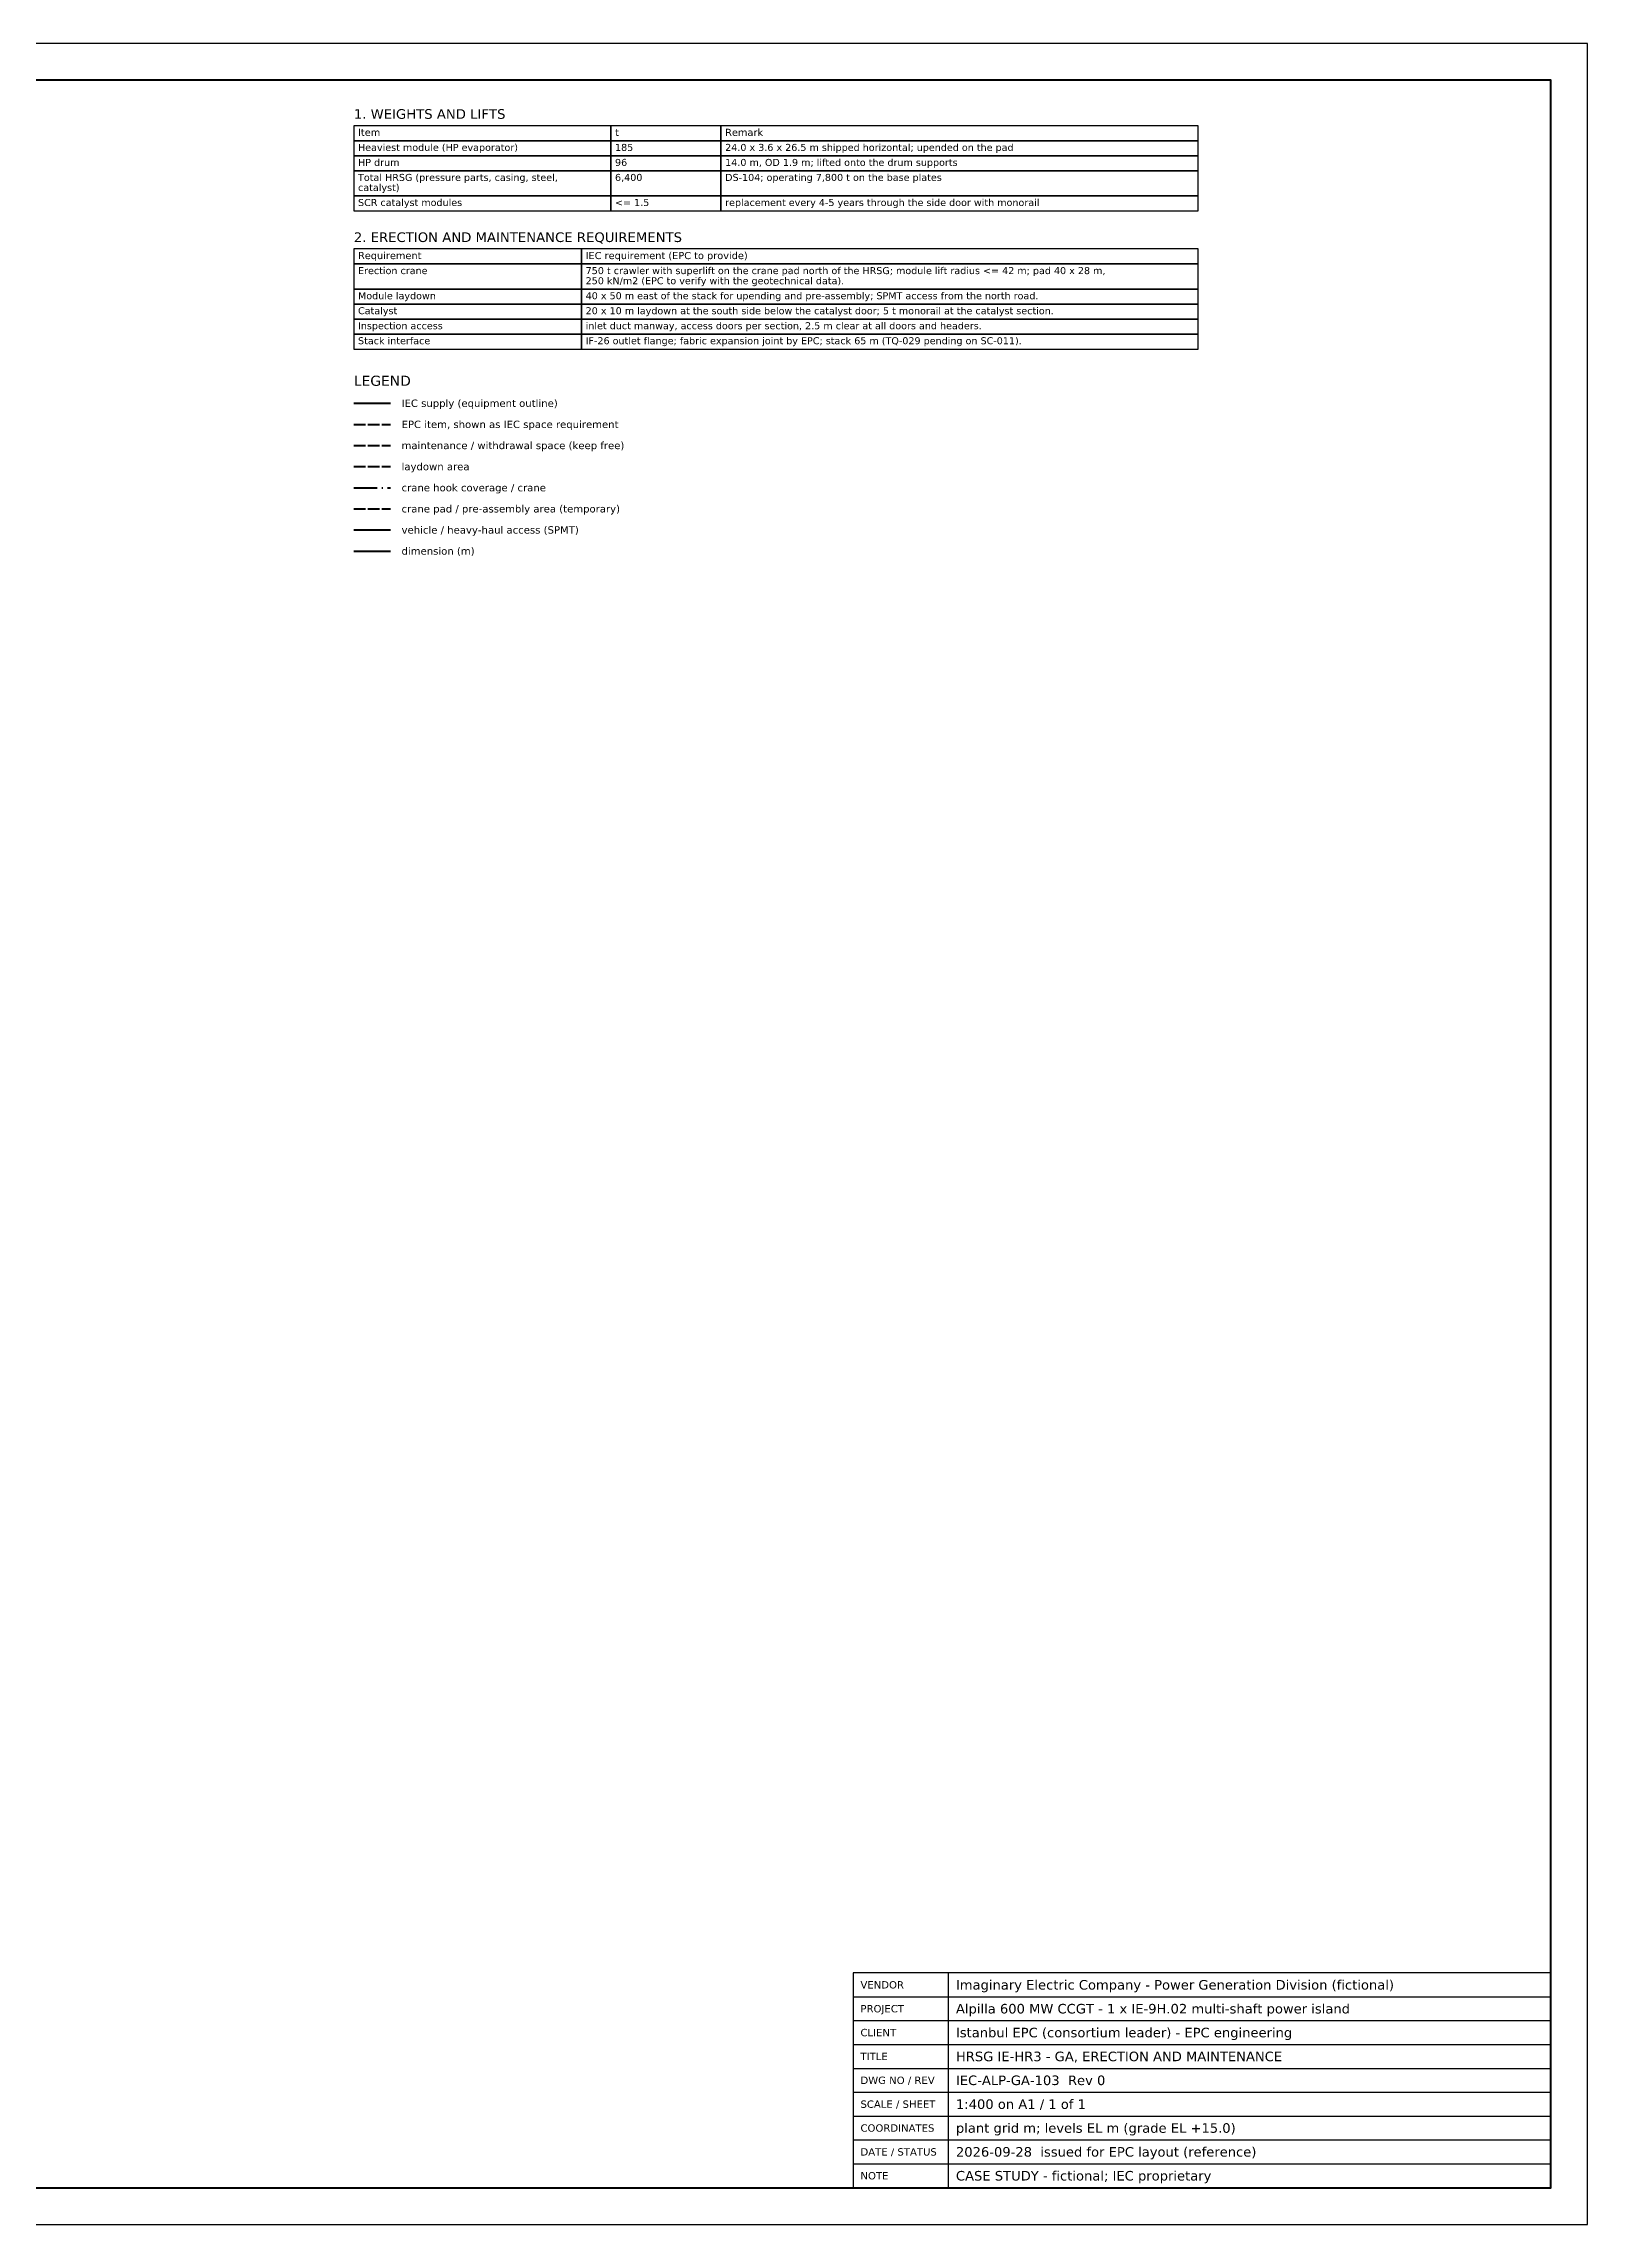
# Model space of a CAD drawing. Header units: metres. Extents: x 155 to 491, y 0 to 238.
# Drawn here: x 323.2 to 491.4, y 0 to 237.6 of the extents above; entities that cross this region are included whole.
import ezdxf
from ezdxf.enums import TextEntityAlignment as Align

# ---------------------------------------------------------------- set-up
doc = ezdxf.new("R2010")
doc.units = ezdxf.units.M
doc.linetypes.add('DASHDOT', pattern=[3.556, 2.54, -0.508, 0, -0.508])
doc.linetypes.add('DASHED', pattern=[1.524, 1.27, -0.254])
for name, color, linetype in [('ACCESS', 1, 'Continuous'), ('ANNO', 7, 'Continuous'), ('CRANE', 5, 'Continuous'), ('DIM', 1, 'Continuous'), ('EPC', 8, 'Continuous'), ('IEC', 7, 'Continuous'), ('LAYDOWN', 3, 'Continuous'), ('MAINT', 6, 'Continuous'), ('PAD', 30, 'Continuous'), ('TITLE', 7, 'Continuous')]:
    doc.layers.add(name, color=color, linetype=linetype)
doc.styles.add('ALPILLA', font='DejaVuSans.ttf')
doc.styles.add('IEC', font='DejaVuSans.ttf')

msp = doc.modelspace()

# ---------------------------------------------------------------- linework, layer by layer
at = {"layer": 'ACCESS', "linetype": 'CONTINUOUS', "lineweight": 60}
msp.add_line((357, 184.618), (361, 184.618), dxfattribs=at)
at = {"layer": 'ANNO'}
for points in [[(357, 227.014), (385, 227.014), (385, 228.648), (357, 228.648)], [(385, 227.014), (397, 227.014), (397, 228.648), (385, 228.648)], [(397, 227.014), (449, 227.014), (449, 228.648), (397, 228.648)], [(357, 225.38), (385, 225.38), (385, 227.014), (357, 227.014)], [(385, 225.38), (397, 225.38), (397, 227.014), (385, 227.014)], [(397, 225.38), (449, 225.38), (449, 227.014), (397, 227.014)], [(357, 223.746), (385, 223.746), (385, 225.38), (357, 225.38)], [(357, 221.01), (385, 221.01), (385, 223.746), (357, 223.746)], [(385, 223.746), (397, 223.746), (397, 225.38), (385, 225.38)], [(385, 221.01), (397, 221.01), (397, 223.746), (385, 223.746)], [(397, 223.746), (449, 223.746), (449, 225.38), (397, 225.38)], [(397, 221.01), (449, 221.01), (449, 223.746), (397, 223.746)], [(357, 219.376), (385, 219.376), (385, 221.01), (357, 221.01)], [(385, 219.376), (397, 219.376), (397, 221.01), (385, 221.01)], [(397, 219.376), (449, 219.376), (449, 221.01), (397, 221.01)], [(357, 213.59), (381.8, 213.59), (381.8, 215.224), (357, 215.224)], [(381.8, 213.59), (449, 213.59), (449, 215.224), (381.8, 215.224)], [(357, 210.854), (381.8, 210.854), (381.8, 213.59), (357, 213.59)], [(381.8, 210.854), (449, 210.854), (449, 213.59), (381.8, 213.59)], [(357, 209.22), (381.8, 209.22), (381.8, 210.854), (357, 210.854)], [(357, 207.586), (381.8, 207.586), (381.8, 209.22), (357, 209.22)], [(381.8, 209.22), (449, 209.22), (449, 210.854), (381.8, 210.854)], [(381.8, 207.586), (449, 207.586), (449, 209.22), (381.8, 209.22)], [(357, 205.952), (381.8, 205.952), (381.8, 207.586), (357, 207.586)], [(381.8, 205.952), (449, 205.952), (449, 207.586), (381.8, 207.586)], [(357, 204.318), (381.8, 204.318), (381.8, 205.952), (357, 205.952)], [(381.8, 204.318), (449, 204.318), (449, 205.952), (381.8, 205.952)]]:
    msp.add_lwpolyline(points, close=True, dxfattribs=at)
at = {"layer": 'CRANE', "linetype": 'DASHDOT', "lineweight": 60}
msp.add_line((357, 189.218), (361, 189.218), dxfattribs=at)
at = {"layer": 'DIM', "linetype": 'CONTINUOUS', "lineweight": 60}
msp.add_line((357, 182.318), (361, 182.318), dxfattribs=at)
at = {"layer": 'EPC', "linetype": 'DASHED', "lineweight": 60}
msp.add_line((357, 196.118), (361, 196.118), dxfattribs=at)
at = {"layer": 'IEC', "linetype": 'CONTINUOUS', "lineweight": 60}
msp.add_line((357, 198.418), (361, 198.418), dxfattribs=at)
at = {"layer": 'LAYDOWN', "linetype": 'DASHED', "lineweight": 60}
msp.add_line((357, 191.518), (361, 191.518), dxfattribs=at)
at = {"layer": 'MAINT', "linetype": 'DASHED', "lineweight": 60}
msp.add_line((357, 193.818), (361, 193.818), dxfattribs=at)
at = {"layer": 'PAD', "linetype": 'DASHED', "lineweight": 60}
msp.add_line((357, 186.918), (361, 186.918), dxfattribs=at)
at = {"layer": 'TITLE'}
for p, q in [((421.8, 4), (421.8, 27.4)), ((411.4, 24.8), (487.4, 24.8)), ((411.4, 22.2), (487.4, 22.2)), ((411.4, 19.6), (487.4, 19.6)), ((411.4, 17), (487.4, 17)), ((411.4, 14.4), (487.4, 14.4)), ((411.4, 11.8), (487.4, 11.8)), ((411.4, 9.2), (487.4, 9.2)), ((411.4, 6.6), (487.4, 6.6))]:
    msp.add_line(p, q, dxfattribs=at)
for points in [[(155, 0), (491.4, 0), (491.4, 237.6), (155, 237.6)], [(411.4, 4), (487.4, 4), (487.4, 27.4), (411.4, 27.4)]]:
    msp.add_lwpolyline(points, close=True, dxfattribs=at)
at = {"layer": 'TITLE', "lineweight": 70}
msp.add_lwpolyline([(159, 4), (487.4, 4), (487.4, 233.6), (159, 233.6)], close=True, dxfattribs=at)

# ---------------------------------------------------------------- texts
at = {"layer": 'ANNO', "style": 'IEC'}
for s, height, p in [('1. WEIGHTS AND LIFTS', 1.05, (357, 229.408)), ('Item', 0.7752, (357.456, 227.546)), ('t', 0.7752, (385.456, 227.546)), ('Remark', 0.7752, (397.456, 227.546)), ('Heaviest module (HP evaporator)', 0.76, (357.456, 225.912)), ('185', 0.76, (385.456, 225.912)), ('24.0 x 3.6 x 26.5 m shipped horizontal; upended on the pad', 0.76, (397.456, 225.912)), ('Total HRSG (pressure parts, casing, steel,', 0.76, (357.456, 222.644)), ('HP drum', 0.76, (357.456, 224.278)), ('96', 0.76, (385.456, 224.278)), ('6,400', 0.76, (385.456, 222.644)), ('DS-104; operating 7,800 t on the base plates', 0.76, (397.456, 222.644)), ('14.0 m, OD 1.9 m; lifted onto the drum supports', 0.76, (397.456, 224.278)), ('catalyst)', 0.76, (357.456, 221.542)), ('SCR catalyst modules', 0.76, (357.456, 219.908)), ('<= 1.5', 0.76, (385.456, 219.908)), ('replacement every 4-5 years through the side door with monorail', 0.76, (397.456, 219.908)), ('2. ERECTION AND MAINTENANCE REQUIREMENTS', 1.05, (357, 215.984)), ('Requirement', 0.7752, (357.456, 214.122)), ('IEC requirement (EPC to provide)', 0.7752, (382.256, 214.122)), ('Erection crane', 0.76, (357.456, 212.488)), ('250 kN/m2 (EPC to verify with the geotechnical data).', 0.76, (382.256, 211.386)), ('750 t crawler with superlift on the crane pad north of the HRSG; module lift radius <= 42 m; pad 40 x 28 m,', 0.76, (382.256, 212.488)), ('Module laydown', 0.76, (357.456, 209.752)), ('40 x 50 m east of the stack for upending and pre-assembly; SPMT access from the north road.', 0.76, (382.256, 209.752)), ('Catalyst', 0.76, (357.456, 208.118)), ('Inspection access', 0.76, (357.456, 206.484)), ('20 x 10 m laydown at the south side below the catalyst door; 5 t monorail at the catalyst section.', 0.76, (382.256, 208.118)), ('inlet duct manway, access doors per section, 2.5 m clear at all doors and headers.', 0.76, (382.256, 206.484)), ('Stack interface', 0.76, (357.456, 204.85)), ('IF-26 outlet flange; fabric expansion joint by EPC; stack 65 m (TQ-029 pending on SC-011).', 0.76, (382.256, 204.85)), ('LEGEND', 1.1, (357, 200.318)), ('IEC supply (equipment outline)', 0.8, (362.2, 198.018)), ('EPC item, shown as IEC space requirement', 0.8, (362.2, 195.718)), ('maintenance / withdrawal space (keep free)', 0.8, (362.2, 193.418)), ('laydown area', 0.8, (362.2, 191.118)), ('crane hook coverage / crane', 0.8, (362.2, 188.818)), ('crane pad / pre-assembly area (temporary)', 0.8, (362.2, 186.518)), ('vehicle / heavy-haul access (SPMT)', 0.8, (362.2, 184.218)), ('dimension (m)', 0.8, (362.2, 181.918))]:
    msp.add_text(s, height=height, dxfattribs=at).set_placement(p)
at = {"layer": 'TITLE', "style": 'ALPILLA'}
for s, height, p in [('VENDOR', 0.8, (412.2, 26.1)), ('Imaginary Electric Company - Power Generation Division (fictional)', 1.04, (422.6, 26.1)), ('PROJECT', 0.8, (412.2, 23.5)), ('Alpilla 600 MW CCGT - 1 x IE-9H.02 multi-shaft power island', 1.04, (422.6, 23.5)), ('Istanbul EPC (consortium leader) - EPC engineering', 1.04, (422.6, 20.9)), ('CLIENT', 0.8, (412.2, 20.9)), ('TITLE', 0.8, (412.2, 18.3)), ('HRSG IE-HR3 - GA, ERECTION AND MAINTENANCE', 1.04, (422.6, 18.3)), ('DWG NO / REV', 0.8, (412.2, 15.7)), ('IEC-ALP-GA-103  Rev 0', 1.04, (422.6, 15.7)), ('SCALE / SHEET', 0.8, (412.2, 13.1)), ('1:400 on A1 / 1 of 1', 1.04, (422.6, 13.1)), ('COORDINATES', 0.8, (412.2, 10.5)), ('plant grid m; levels EL m (grade EL +15.0)', 1.04, (422.6, 10.5)), ('DATE / STATUS', 0.8, (412.2, 7.9)), ('2026-09-28  issued for EPC layout (reference)', 1.04, (422.6, 7.9)), ('NOTE', 0.8, (412.2, 5.3)), ('CASE STUDY - fictional; IEC proprietary', 1.04, (422.6, 5.3))]:
    msp.add_text(s, height=height, dxfattribs=at).set_placement(p, align=Align.MIDDLE_LEFT)

doc.saveas('drawing.dxf')
